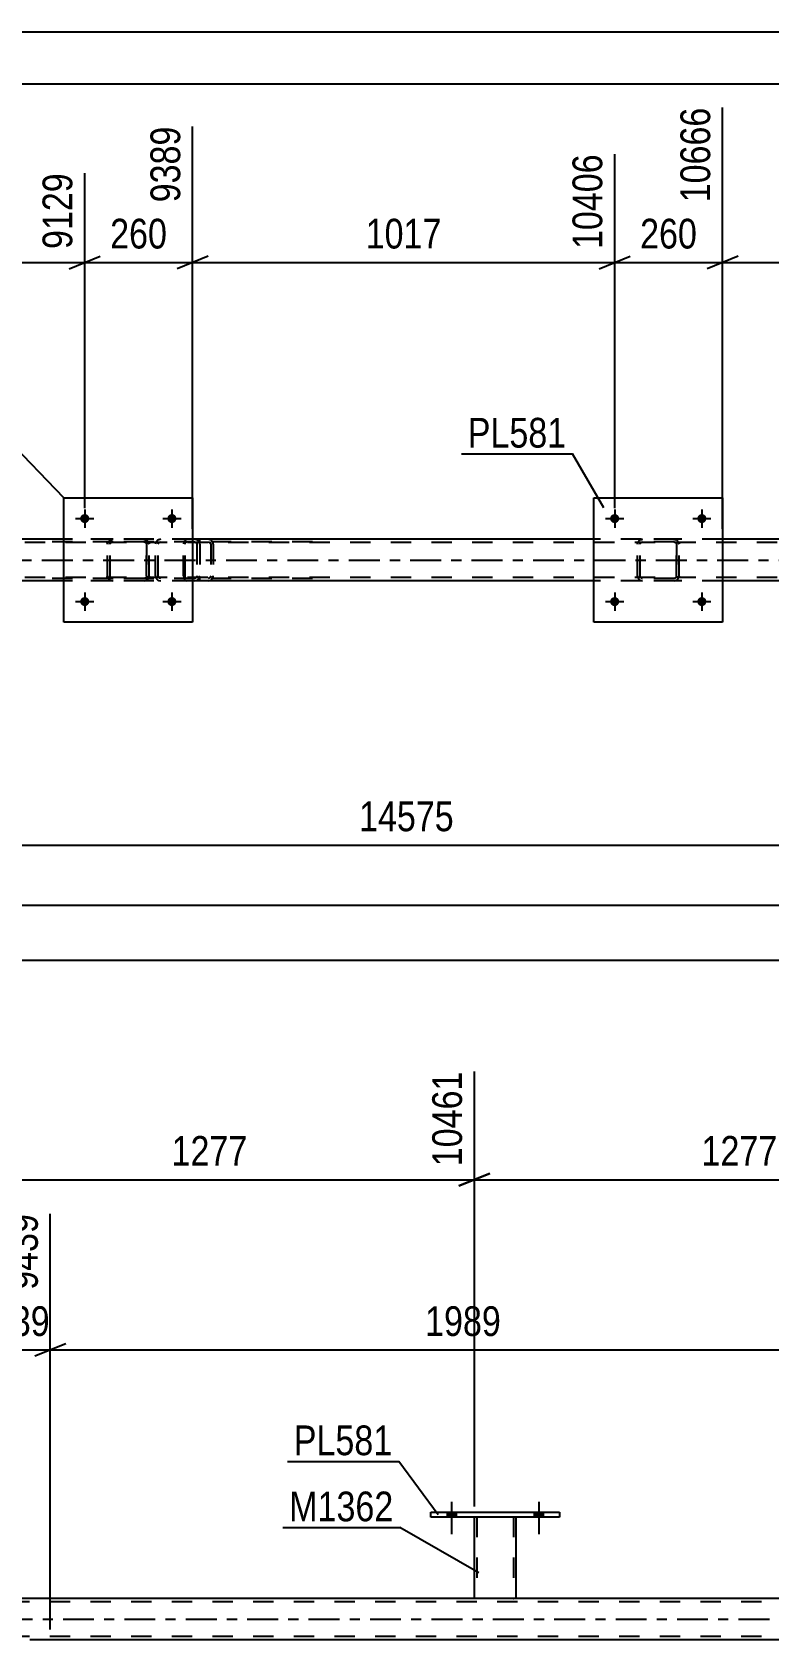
# Model space of a CAD drawing. Header units: millimetres. Extents: x 0 to 841, y 0 to 594.
# Drawn here: x 465.1 to 536.1, y 439.1 to 594 of the extents above; entities that cross this region are included whole.
import ezdxf

# ---------------------------------------------------------------- set-up
doc = ezdxf.new("R2010")
doc.units = ezdxf.units.MM
doc.linetypes.add('DXK_LINE_DOT2', pattern=[3.9198, 1.9599, -1.9599])
doc.linetypes.add('DXK_LINE_DOT3', pattern=[5.9187, 2.979, -0.9799, 0.9799, -0.9799])
doc.styles.add('Arial Narrow', font='ARIALN.TTF', dxfattribs={"height": 0.2})

# ---------------------------------------------------------------- blocks, each defined once
blk = doc.blocks.new('Unknown-247305129-1135')
at = {"color": 5, "linetype": 'Continuous'}
for p, q in [((841, 594), (0, 594)), ((836, 589), (5, 589))]:
    blk.add_line(p, q, dxfattribs=at)
blk = doc.blocks.new('Part-247305129-2567 - 2424')
at = {"color": 7, "linetype": 'DXK_LINE_DOT2'}
for p, q in [((744.61, 544.8), (104.95, 544.8)), ((480.53, 545.12), (468.13, 545.12)), ((531.61, 545.12), (519.21, 545.12)), ((744.61, 541.44), (104.95, 541.44)), ((480.53, 541.12), (468.13, 541.12)), ((531.61, 541.12), (519.21, 541.12))]:
    blk.add_line(p, q, dxfattribs=at)
at = {"color": 2, "linetype": 'Continuous'}
for p, q in [((468.13, 545.12), (429.45, 545.12)), ((519.21, 545.12), (480.53, 545.12)), ((570.29, 545.12), (531.61, 545.12)), ((468.13, 541.12), (429.45, 541.12)), ((519.21, 541.12), (480.53, 541.12)), ((570.29, 541.12), (531.61, 541.12))]:
    blk.add_line(p, q, dxfattribs=at)
at = {"color": 7, "linetype": 'DXK_LINE_DOT3'}
blk.add_line((104.95, 543.12), (744.61, 543.12), dxfattribs=at)
blk = doc.blocks.new('Part-247305129-2433 - 2424')
at = {"color": 7, "linetype": 'DXK_LINE_DOT2'}
for p, q in [((479.68, 544.82), (479.66, 544.64)), ((479.66, 541.6), (479.66, 544.64)), ((479.74, 544.98), (479.68, 544.82)), ((479.83, 545.08), (479.74, 544.98)), ((479.8, 544.64), (479.81, 544.73)), ((479.8, 541.6), (479.8, 544.64)), ((479.81, 544.73), (479.83, 544.81)), ((479.93, 545.12), (479.83, 545.08)), ((479.83, 544.81), (479.88, 544.86)), ((479.88, 544.86), (479.93, 544.88)), ((492.09, 545.12), (479.93, 545.12)), ((492.09, 544.88), (479.93, 544.88)), ((481.21, 544.88), (481.21, 545.12)), ((482.21, 545.08), (482.02, 545.12)), ((482.02, 544.88), (482.12, 544.86)), ((482.12, 544.86), (482.2, 544.81)), ((482.2, 544.81), (482.25, 544.73)), ((482.25, 544.73), (482.27, 544.64)), ((482.27, 544.64), (482.27, 541.6)), ((482.5, 544.77), (482.49, 544.82)), ((482.52, 544.64), (482.5, 544.77)), ((482.52, 544.64), (482.52, 541.6)), ((479.66, 541.6), (479.68, 541.41)), ((479.68, 541.41), (479.74, 541.26)), ((479.74, 541.26), (479.83, 541.15)), ((479.81, 541.51), (479.8, 541.6)), ((479.83, 541.43), (479.81, 541.51)), ((479.88, 541.38), (479.83, 541.43)), ((479.83, 541.15), (479.93, 541.12)), ((479.93, 541.36), (479.88, 541.38)), ((492.09, 541.36), (479.93, 541.36)), ((492.09, 541.12), (479.93, 541.12)), ((481.21, 541.12), (481.21, 541.36)), ((482.12, 541.38), (482.02, 541.36)), ((482.02, 541.12), (482.21, 541.15)), ((482.2, 541.43), (482.12, 541.38)), ((482.25, 541.51), (482.2, 541.43)), ((482.27, 541.6), (482.25, 541.51)), ((482.49, 541.41), (482.5, 541.46)), ((482.5, 541.46), (482.52, 541.57)), ((482.52, 541.57), (482.52, 541.6))]:
    blk.add_line(p, q, dxfattribs=at)
for centre, start, end in [((482.04, 544.62), 23.8494, 68.8059), ((482.04, 541.61), 291.1941, 336.1506)]:
    blk.add_arc(centre, 0.492, start, end, dxfattribs=at)
blk = doc.blocks.new('Part-247305129-2473 - 2424')
at = {"color": 7, "linetype": 'DXK_LINE_DOT2'}
for p, q in [((480.7, 545.12), (465.71, 545.12)), ((480.7, 544.88), (465.71, 544.88)), ((476.98, 544.77), (476.95, 544.64)), ((476.95, 541.6), (476.95, 544.64)), ((476.99, 544.82), (476.98, 544.77)), ((477.21, 544.64), (477.23, 544.73)), ((477.21, 541.6), (477.21, 544.64)), ((477.23, 544.73), (477.28, 544.81)), ((477.46, 545.12), (477.27, 545.08)), ((477.28, 544.81), (477.36, 544.86)), ((477.36, 544.86), (477.46, 544.88)), ((480.89, 545.08), (480.7, 545.12)), ((480.7, 544.88), (480.79, 544.86)), ((480.79, 544.86), (480.88, 544.81)), ((480.88, 544.81), (480.93, 544.73)), ((480.93, 544.73), (480.95, 544.64)), ((480.95, 544.64), (480.95, 541.6)), ((481.18, 544.77), (481.17, 544.82)), ((481.21, 544.64), (481.18, 544.77)), ((481.21, 544.64), (481.21, 541.6)), ((480.7, 541.36), (465.71, 541.36)), ((480.7, 541.12), (465.71, 541.12)), ((476.95, 541.6), (476.96, 541.57)), ((476.96, 541.57), (476.98, 541.46)), ((476.98, 541.46), (476.99, 541.41)), ((477.23, 541.51), (477.21, 541.6)), ((477.28, 541.43), (477.23, 541.51)), ((477.27, 541.15), (477.46, 541.12)), ((477.36, 541.38), (477.28, 541.43)), ((477.46, 541.36), (477.36, 541.38)), ((480.79, 541.38), (480.7, 541.36)), ((480.7, 541.12), (480.89, 541.15)), ((480.88, 541.43), (480.79, 541.38)), ((480.93, 541.51), (480.88, 541.43)), ((480.95, 541.6), (480.93, 541.51)), ((481.17, 541.41), (481.18, 541.46)), ((481.18, 541.46), (481.2, 541.57)), ((481.2, 541.57), (481.21, 541.6))]:
    blk.add_line(p, q, dxfattribs=at)
for centre, start, end in [((477.44, 544.62), 110.7583, 155.68), ((480.72, 544.62), 24.32, 69.2417), ((477.44, 541.62), 204.32, 249.2417), ((480.72, 541.62), 290.7583, 335.68)]:
    blk.add_arc(centre, 0.496, start, end, dxfattribs=at)
blk = doc.blocks.new('Part-247305129-20866 - 2424')
at = {"color": 7, "linetype": 'DXK_LINE_DOT2'}
for p, q in [((472.33, 544.64), (472.36, 544.82)), ((472.36, 544.82), (472.33, 544.64)), ((472.33, 541.6), (472.33, 544.64)), ((472.33, 541.6), (472.33, 544.64)), ((472.57, 544.64), (472.58, 544.73)), ((472.57, 541.6), (472.57, 544.64)), ((472.57, 541.6), (472.57, 544.64)), ((472.58, 544.73), (472.64, 544.81)), ((472.62, 545.08), (472.81, 545.12)), ((472.81, 545.12), (472.62, 545.08)), ((472.64, 544.81), (472.71, 544.86)), ((472.71, 544.86), (472.81, 544.88)), ((475.85, 545.12), (472.81, 545.12)), ((475.85, 544.88), (472.81, 544.88)), ((475.85, 545.12), (476.03, 545.08)), ((476.03, 545.08), (475.85, 545.12)), ((475.85, 544.88), (475.94, 544.86)), ((475.94, 544.86), (476.02, 544.81)), ((476.02, 544.81), (476.07, 544.73)), ((476.07, 544.73), (476.09, 544.64)), ((476.09, 541.6), (476.09, 544.64)), ((476.09, 544.64), (476.09, 541.6)), ((476.29, 544.82), (476.33, 544.64)), ((476.33, 544.64), (476.29, 544.82)), ((476.33, 541.6), (476.33, 544.64)), ((476.33, 541.6), (476.33, 544.64)), ((472.36, 541.41), (472.33, 541.6)), ((472.33, 541.6), (472.36, 541.41)), ((472.58, 541.51), (472.57, 541.6)), ((472.64, 541.43), (472.58, 541.51)), ((472.81, 541.12), (472.62, 541.15)), ((472.62, 541.15), (472.81, 541.12)), ((472.71, 541.38), (472.64, 541.43)), ((472.81, 541.36), (472.71, 541.38)), ((475.85, 541.36), (472.81, 541.36)), ((475.85, 541.12), (472.81, 541.12)), ((475.94, 541.38), (475.85, 541.36)), ((476.03, 541.15), (475.85, 541.12)), ((475.85, 541.12), (476.03, 541.15)), ((476.02, 541.43), (475.94, 541.38)), ((476.07, 541.51), (476.02, 541.43)), ((476.09, 541.6), (476.07, 541.51)), ((476.33, 541.6), (476.29, 541.41)), ((476.29, 541.41), (476.33, 541.6))]:
    blk.add_line(p, q, dxfattribs=at)
at = {"color": 7, "linetype": 'DXK_LINE_DOT3'}
blk.add_line((474.33, 543.12), (474.33, 543.12), dxfattribs=at)
at = {"color": 7, "linetype": 'DXK_LINE_DOT2'}
for centre, start, end in [((472.81, 544.64), 112.5, 157.5), ((472.81, 544.64), 112.5, 157.5), ((475.85, 544.64), 22.5, 67.5), ((475.85, 544.64), 22.5, 67.5), ((472.81, 541.6), 202.5, 247.5), ((472.81, 541.6), 202.5, 247.5), ((475.85, 541.6), 292.5, 337.5), ((475.85, 541.6), 292.5, 337.5)]:
    blk.add_arc(centre, 0.48, start, end, dxfattribs=at)
blk = doc.blocks.new('Part-247305129-20867 - 2424')
at = {"color": 2, "linetype": 'Continuous'}
for p, q in [((468.13, 537.12), (468.13, 549.12)), ((468.13, 549.12), (480.53, 549.12)), ((480.53, 549.12), (480.53, 537.12)), ((480.53, 537.12), (468.13, 537.12))]:
    blk.add_line(p, q, dxfattribs=at)
blk = doc.blocks.new('Part-247305129-20868 - 2424')
at = {"color": 7, "linetype": 'DXK_LINE_DOT2'}
for p, q in [((523.41, 544.64), (523.44, 544.82)), ((523.44, 544.82), (523.41, 544.64)), ((523.41, 541.6), (523.41, 544.64)), ((523.41, 541.6), (523.41, 544.64)), ((523.65, 544.64), (523.67, 544.73)), ((523.65, 541.6), (523.65, 544.64)), ((523.65, 541.6), (523.65, 544.64)), ((523.67, 544.73), (523.72, 544.81)), ((523.7, 545.08), (523.89, 545.12)), ((523.89, 545.12), (523.7, 545.08)), ((523.72, 544.81), (523.8, 544.86)), ((523.8, 544.86), (523.89, 544.88)), ((526.93, 545.12), (523.89, 545.12)), ((526.93, 544.88), (523.89, 544.88)), ((526.93, 545.12), (527.11, 545.08)), ((527.11, 545.08), (526.93, 545.12)), ((526.93, 544.88), (527.02, 544.86)), ((527.02, 544.86), (527.1, 544.81)), ((527.1, 544.81), (527.15, 544.73)), ((527.15, 544.73), (527.17, 544.64)), ((527.17, 541.6), (527.17, 544.64)), ((527.17, 544.64), (527.17, 541.6)), ((527.37, 544.82), (527.41, 544.64)), ((527.41, 544.64), (527.37, 544.82)), ((527.41, 541.6), (527.41, 544.64)), ((527.41, 541.6), (527.41, 544.64)), ((523.44, 541.41), (523.41, 541.6)), ((523.41, 541.6), (523.44, 541.41)), ((523.67, 541.51), (523.65, 541.6)), ((523.72, 541.43), (523.67, 541.51)), ((523.89, 541.12), (523.7, 541.15)), ((523.7, 541.15), (523.89, 541.12)), ((523.8, 541.38), (523.72, 541.43)), ((523.89, 541.36), (523.8, 541.38)), ((526.93, 541.36), (523.89, 541.36)), ((526.93, 541.12), (523.89, 541.12)), ((527.02, 541.38), (526.93, 541.36)), ((527.11, 541.15), (526.93, 541.12)), ((526.93, 541.12), (527.11, 541.15)), ((527.1, 541.43), (527.02, 541.38)), ((527.15, 541.51), (527.1, 541.43)), ((527.17, 541.6), (527.15, 541.51)), ((527.41, 541.6), (527.37, 541.41)), ((527.37, 541.41), (527.41, 541.6))]:
    blk.add_line(p, q, dxfattribs=at)
at = {"color": 7, "linetype": 'DXK_LINE_DOT3'}
blk.add_line((525.41, 543.12), (525.41, 543.12), dxfattribs=at)
at = {"color": 7, "linetype": 'DXK_LINE_DOT2'}
for centre, start, end in [((523.89, 544.64), 112.5, 157.5), ((523.89, 544.64), 112.5, 157.5), ((526.93, 544.64), 22.5, 67.5), ((526.93, 544.64), 22.5, 67.5), ((523.89, 541.6), 202.5, 247.5), ((523.89, 541.6), 202.5, 247.5), ((526.93, 541.6), 292.5, 337.5), ((526.93, 541.6), 292.5, 337.5)]:
    blk.add_arc(centre, 0.48, start, end, dxfattribs=at)
blk = doc.blocks.new('Part-247305129-20869 - 2424')
at = {"color": 2, "linetype": 'Continuous'}
for p, q in [((519.21, 537.12), (519.21, 549.12)), ((519.21, 549.12), (531.61, 549.12)), ((531.61, 549.12), (531.61, 537.12)), ((531.61, 537.12), (519.21, 537.12))]:
    blk.add_line(p, q, dxfattribs=at)
blk = doc.blocks.new('Bolt-247305129-20893 - 2424')
at = {"linetype": 'Continuous'}
for points in [[(470.57, 539.12, -1), (469.69, 539.12, -1)], [(478.97, 539.12, -1), (478.09, 539.12, -1)]]:
    blk.add_hatch(color=1, dxfattribs=at).paths.add_polyline_path(points)
at = {"color": 1, "linetype": 'Continuous'}
for p, q in [((470.13, 540), (470.13, 538.24)), ((478.53, 540), (478.53, 538.24)), ((469.25, 539.12), (471.01, 539.12)), ((477.65, 539.12), (479.41, 539.12))]:
    blk.add_line(p, q, dxfattribs=at)
blk = doc.blocks.new('Bolt-247305129-20894 - 2424')
at = {"linetype": 'Continuous'}
for points in [[(470.57, 547.12, -1), (469.69, 547.12, -1)], [(478.97, 547.12, -1), (478.09, 547.12, -1)]]:
    blk.add_hatch(color=1, dxfattribs=at).paths.add_polyline_path(points)
at = {"color": 1, "linetype": 'Continuous'}
for p, q in [((469.25, 547.12), (471.01, 547.12)), ((470.13, 548), (470.13, 546.24)), ((477.65, 547.12), (479.41, 547.12)), ((478.53, 548), (478.53, 546.24))]:
    blk.add_line(p, q, dxfattribs=at)
blk = doc.blocks.new('Bolt-247305129-20895 - 2424')
at = {"linetype": 'Continuous'}
for points in [[(521.65, 539.12, -1), (520.77, 539.12, -1)], [(530.05, 539.12, -1), (529.17, 539.12, -1)]]:
    blk.add_hatch(color=1, dxfattribs=at).paths.add_polyline_path(points)
at = {"color": 1, "linetype": 'Continuous'}
for p, q in [((521.21, 540), (521.21, 538.24)), ((529.61, 540), (529.61, 538.24)), ((520.33, 539.12), (522.09, 539.12)), ((528.73, 539.12), (530.49, 539.12))]:
    blk.add_line(p, q, dxfattribs=at)
blk = doc.blocks.new('Bolt-247305129-20896 - 2424')
at = {"linetype": 'Continuous'}
for points in [[(521.65, 547.12, -1), (520.77, 547.12, -1)], [(530.05, 547.12, -1), (529.17, 547.12, -1)]]:
    blk.add_hatch(color=1, dxfattribs=at).paths.add_polyline_path(points)
at = {"color": 1, "linetype": 'Continuous'}
for p, q in [((520.33, 547.12), (522.09, 547.12)), ((521.21, 548), (521.21, 546.24)), ((528.73, 547.12), (530.49, 547.12)), ((529.61, 548), (529.61, 546.24))]:
    blk.add_line(p, q, dxfattribs=at)
blk = doc.blocks.new('Part-247305129-3125 - 3072')
at = {"color": 7, "linetype": 'DXK_LINE_DOT2'}
for p, q in [((743.11, 442.73), (89.24, 442.73)), ((511.69, 443.05), (507.69, 443.05)), ((743.11, 439.37), (89.24, 439.37)), ((466.81, 439.05), (461.24, 439.05))]:
    blk.add_line(p, q, dxfattribs=at)
at = {"color": 2, "linetype": 'Continuous'}
for p, q in [((507.69, 443.05), (460.61, 443.05)), ((558.77, 443.05), (511.69, 443.05)), ((546.37, 439.05), (466.81, 439.05))]:
    blk.add_line(p, q, dxfattribs=at)
at = {"color": 7, "linetype": 'DXK_LINE_DOT3'}
blk.add_line((89.24, 441.05), (743.11, 441.05), dxfattribs=at)
blk = doc.blocks.new('Part-247305129-21265 - 3072')
at = {"color": 7, "linetype": 'DXK_LINE_DOT2'}
for p, q in [((507.69, 450.9), (511.69, 450.9)), ((507.69, 450.89), (507.69, 450.9)), ((507.69, 450.9), (507.69, 450.89)), ((507.93, 450.9), (507.93, 443.05)), ((511.45, 450.9), (511.45, 443.05)), ((511.69, 450.9), (511.69, 450.89)), ((511.69, 450.89), (511.69, 450.9)), ((511.44, 443.05), (511.45, 443.05))]:
    blk.add_line(p, q, dxfattribs=at)
at = {"color": 2, "linetype": 'Continuous'}
for p, q in [((507.69, 443.05), (507.69, 450.89)), ((511.69, 450.89), (511.69, 443.05)), ((511.66, 443.05), (507.69, 443.05)), ((511.69, 443.05), (511.66, 443.05))]:
    blk.add_line(p, q, dxfattribs=at)
blk = doc.blocks.new('Bolt-247305129-21292 - 3072')
at = {"linetype": 'Continuous'}
for points in [[(505.05, 450.89), (505.93, 450.89), (505.93, 451.37), (505.05, 451.37)], [(513.45, 450.89), (514.33, 450.89), (514.33, 451.37), (513.45, 451.37)]]:
    blk.add_hatch(color=1, dxfattribs=at).paths.add_polyline_path(points)
at = {"color": 1, "linetype": 'Continuous'}
for p, q in [((505.05, 451.37), (505.05, 450.89)), ((505.49, 452.37), (505.49, 449.25)), ((505.93, 451.37), (505.93, 450.89)), ((513.45, 451.37), (513.45, 450.89)), ((513.89, 452.37), (513.89, 449.25)), ((514.33, 451.37), (514.33, 450.89))]:
    blk.add_line(p, q, dxfattribs=at)
blk = doc.blocks.new('Bolt-247305129-21293 - 3072')
at = {"linetype": 'Continuous'}
for points in [[(505.05, 450.89), (505.93, 450.89), (505.93, 451.37), (505.05, 451.37)], [(513.45, 450.89), (514.33, 450.89), (514.33, 451.37), (513.45, 451.37)]]:
    blk.add_hatch(color=1, dxfattribs=at).paths.add_polyline_path(points)
at = {"color": 1, "linetype": 'Continuous'}
for p, q in [((505.05, 451.37), (505.05, 450.89)), ((505.49, 452.37), (505.49, 449.25)), ((505.93, 451.37), (505.93, 450.89)), ((513.45, 451.37), (513.45, 450.89)), ((513.89, 452.37), (513.89, 449.25)), ((514.33, 451.37), (514.33, 450.89))]:
    blk.add_line(p, q, dxfattribs=at)
blk = doc.blocks.new('Part-247305129-21266 - 3072')
at = {"color": 2, "linetype": 'Continuous'}
for p, q in [((503.49, 450.89), (503.49, 451.37)), ((503.49, 451.37), (515.89, 451.37)), ((515.89, 450.89), (503.49, 450.89)), ((515.89, 451.37), (515.89, 450.89))]:
    blk.add_line(p, q, dxfattribs=at)
blk = doc.blocks.new('StraightDimension-247305129-15022 - 2424')
at = {"color": 7, "linetype": 'Continuous'}
blk.add_line((220.54, 515.64), (781.73, 515.64), dxfattribs=at)
at = {"color": 0}
blk.add_wipeout([(506.31, 516.39), (506.31, 520.59), (495.97, 520.59), (495.97, 516.39)], dxfattribs=at)
at = {"color": 3, "style": 'Arial Narrow'}
blk.add_text('14575', height=2.863, dxfattribs=at).set_placement((496.57, 516.99))
blk = doc.blocks.new('StraightDimension-247305129-2763 - 2424')
at = {"color": 7, "linetype": 'Continuous'}
blk.add_line((104.95, 509.87), (781.73, 509.87), dxfattribs=at)
blk = doc.blocks.new('StraightDimension-247305129-2825 - 2424')
at = {"color": 7, "linetype": 'Continuous'}
blk.add_line((104.31, 504.55), (782.37, 504.55), dxfattribs=at)
blk = doc.blocks.new('StraightDimension-247305129-34213 - 2424')
at = {"color": 7, "linetype": 'Continuous'}
for p, q in [((531.61, 546.12), (531.61, 586.74)), ((572.29, 548.12), (572.29, 582.24)), ((533.11, 572.4), (530.11, 571.2)), ((531.61, 571.8), (572.29, 571.8)), ((570.79, 571.2), (573.79, 572.4))]:
    blk.add_line(p, q, dxfattribs=at)
at = {"color": 0, "linetype": 'Continuous'}
blk.add_wipeout([(571.69, 582.84), (567.49, 582.84), (567.49, 572.5), (571.69, 572.5)], dxfattribs=at)
at = {"color": 0}
blk.add_wipeout([(556.2, 572.55), (556.2, 576.75), (547.69, 576.75), (547.69, 572.55)], dxfattribs=at)
at = {"color": 3, "linetype": 'Continuous', "style": 'Arial Narrow'}
blk.add_text('11683', height=2.863, rotation=90.0002, dxfattribs=at).set_placement((571.09, 573.1))
at = {"color": 3, "style": 'Arial Narrow'}
blk.add_text('1017', height=2.863, dxfattribs=at).set_placement((548.29, 573.15))
blk = doc.blocks.new('StraightDimension-247305129-34214 - 2424')
at = {"color": 7, "linetype": 'Continuous'}
for p, q in [((531.61, 546.12), (531.61, 586.74)), ((521.21, 548.12), (521.21, 582.24)), ((519.71, 571.2), (522.71, 572.4)), ((521.21, 571.8), (531.61, 571.8)), ((533.11, 572.4), (530.11, 571.2))]:
    blk.add_line(p, q, dxfattribs=at)
at = {"color": 0}
blk.add_wipeout([(529.75, 572.55), (529.75, 576.75), (523.06, 576.75), (523.06, 572.55)], dxfattribs=at)
at = {"color": 3, "style": 'Arial Narrow'}
blk.add_text('260', height=2.863, dxfattribs=at).set_placement((523.66, 573.15))
at = {"color": 0, "linetype": 'Continuous'}
blk.add_wipeout([(531.01, 587.34), (526.81, 587.34), (526.81, 577), (531.01, 577)], dxfattribs=at)
at = {"color": 3, "linetype": 'Continuous', "style": 'Arial Narrow'}
blk.add_text('10666', height=2.863, rotation=90.0002, dxfattribs=at).set_placement((530.41, 577.6))
blk = doc.blocks.new('StraightDimension-247305129-34215 - 2424')
at = {"color": 7, "linetype": 'Continuous'}
for p, q in [((480.53, 546.12), (480.53, 584.92)), ((521.21, 548.12), (521.21, 582.24)), ((482.03, 572.4), (479.03, 571.2)), ((480.53, 571.8), (521.21, 571.8)), ((519.71, 571.2), (522.71, 572.4))]:
    blk.add_line(p, q, dxfattribs=at)
at = {"color": 0, "linetype": 'Continuous'}
blk.add_wipeout([(520.61, 582.84), (516.41, 582.84), (516.41, 572.5), (520.61, 572.5)], dxfattribs=at)
at = {"color": 0}
blk.add_wipeout([(505.12, 572.55), (505.12, 576.75), (496.61, 576.75), (496.61, 572.55)], dxfattribs=at)
at = {"color": 3, "linetype": 'Continuous', "style": 'Arial Narrow'}
blk.add_text('10406', height=2.863, rotation=90.0002, dxfattribs=at).set_placement((520.01, 573.1))
at = {"color": 3, "style": 'Arial Narrow'}
blk.add_text('1017', height=2.863, dxfattribs=at).set_placement((497.21, 573.15))
blk = doc.blocks.new('StraightDimension-247305129-34216 - 2424')
at = {"color": 7, "linetype": 'Continuous'}
for p, q in [((480.53, 546.12), (480.53, 584.92)), ((470.13, 548.12), (470.13, 580.42)), ((468.63, 571.2), (471.63, 572.4)), ((470.13, 571.8), (480.53, 571.8)), ((482.03, 572.4), (479.03, 571.2))]:
    blk.add_line(p, q, dxfattribs=at)
at = {"color": 0}
blk.add_wipeout([(478.67, 572.55), (478.67, 576.75), (471.98, 576.75), (471.98, 572.55)], dxfattribs=at)
at = {"color": 3, "style": 'Arial Narrow'}
blk.add_text('260', height=2.863, dxfattribs=at).set_placement((472.58, 573.15))
at = {"color": 0, "linetype": 'Continuous'}
blk.add_wipeout([(479.93, 585.52), (475.73, 585.52), (475.73, 577), (479.93, 577)], dxfattribs=at)
at = {"color": 3, "linetype": 'Continuous', "style": 'Arial Narrow'}
blk.add_text('9389', height=2.863, rotation=90.0002, dxfattribs=at).set_placement((479.33, 577.6))
blk = doc.blocks.new('StraightDimension-247305129-34217 - 2424')
at = {"color": 7, "linetype": 'Continuous'}
for p, q in [((429.45, 546.12), (429.45, 584.92)), ((470.13, 548.12), (470.13, 580.42)), ((430.95, 572.4), (427.95, 571.2)), ((429.45, 571.8), (470.13, 571.8)), ((468.63, 571.2), (471.63, 572.4))]:
    blk.add_line(p, q, dxfattribs=at)
at = {"color": 0, "linetype": 'Continuous'}
blk.add_wipeout([(469.53, 581.02), (465.33, 581.02), (465.33, 572.5), (469.53, 572.5)], dxfattribs=at)
at = {"color": 0}
blk.add_wipeout([(454.04, 572.55), (454.04, 576.75), (445.53, 576.75), (445.53, 572.55)], dxfattribs=at)
at = {"color": 3, "linetype": 'Continuous', "style": 'Arial Narrow'}
blk.add_text('9129', height=2.863, rotation=90.0002, dxfattribs=at).set_placement((468.93, 573.1))
at = {"color": 3, "style": 'Arial Narrow'}
blk.add_text('1017', height=2.863, dxfattribs=at).set_placement((446.13, 573.15))
blk = doc.blocks.new('StraightDimension-247305129-15086 - 3072')
at = {"color": 7, "linetype": 'Continuous'}
for p, q in [((466.81, 440.05), (466.81, 480.11)), ((461.24, 440.05), (461.24, 475.61)), ((459.74, 466.39), (462.74, 467.59)), ((461.24, 466.99), (466.81, 466.99)), ((468.31, 467.59), (465.31, 466.39))]:
    blk.add_line(p, q, dxfattribs=at)
at = {"color": 0}
blk.add_wipeout([(467.37, 467.74), (467.37, 471.94), (460.68, 471.94), (460.68, 467.74)], dxfattribs=at)
at = {"color": 3, "style": 'Arial Narrow'}
blk.add_text('139', height=2.863, dxfattribs=at).set_placement((461.28, 468.34))
at = {"color": 0, "linetype": 'Continuous'}
blk.add_wipeout([(466.21, 480.71), (462.01, 480.71), (462.01, 472.19), (466.21, 472.19)], dxfattribs=at)
at = {"color": 3, "linetype": 'Continuous', "style": 'Arial Narrow'}
blk.add_text('9439', height=2.863, rotation=90.0002, dxfattribs=at).set_placement((465.61, 472.79))
blk = doc.blocks.new('StraightDimension-247305129-35946 - 3072')
at = {"color": 7, "linetype": 'Continuous'}
for p, q in [((507.69, 451.9), (507.69, 493.84)), ((456.61, 451.89), (456.61, 492.01)), ((458.11, 484), (455.11, 482.8)), ((506.19, 482.8), (509.19, 484)), ((456.61, 483.4), (507.69, 483.4))]:
    blk.add_line(p, q, dxfattribs=at)
at = {"color": 0, "linetype": 'Continuous'}
blk.add_wipeout([(507.09, 494.44), (502.89, 494.44), (502.89, 484.1), (507.09, 484.1)], dxfattribs=at)
at = {"color": 0}
blk.add_wipeout([(486.41, 484.15), (486.41, 488.35), (477.9, 488.35), (477.9, 484.15)], dxfattribs=at)
at = {"color": 3, "linetype": 'Continuous', "style": 'Arial Narrow'}
blk.add_text('10461', height=2.863, rotation=90.0002, dxfattribs=at).set_placement((506.49, 484.7))
at = {"color": 3, "style": 'Arial Narrow'}
blk.add_text('1277', height=2.863, dxfattribs=at).set_placement((478.5, 484.75))
blk = doc.blocks.new('StraightDimension-247305129-15085 - 3072')
at = {"color": 7, "linetype": 'Continuous'}
for p, q in [((466.81, 440.05), (466.81, 480.11)), ((546.37, 440.05), (546.37, 477.43)), ((468.31, 467.59), (465.31, 466.39)), ((466.81, 466.99), (546.37, 466.99)), ((544.87, 466.39), (547.87, 467.59))]:
    blk.add_line(p, q, dxfattribs=at)
at = {"color": 0, "linetype": 'Continuous'}
blk.add_wipeout([(545.77, 478.03), (541.57, 478.03), (541.57, 467.69), (545.77, 467.69)], dxfattribs=at)
at = {"color": 0}
blk.add_wipeout([(510.85, 467.74), (510.85, 471.94), (502.34, 471.94), (502.34, 467.74)], dxfattribs=at)
at = {"color": 3, "linetype": 'Continuous', "style": 'Arial Narrow'}
blk.add_text('11428', height=2.863, rotation=90.0002, dxfattribs=at).set_placement((545.17, 468.29))
at = {"color": 3, "style": 'Arial Narrow'}
blk.add_text('1989', height=2.863, dxfattribs=at).set_placement((502.94, 468.34))
blk = doc.blocks.new('StraightDimension-247305129-35945 - 3072')
at = {"color": 7, "linetype": 'Continuous'}
for p, q in [((507.69, 451.9), (507.69, 493.84)), ((558.77, 451.89), (558.77, 493.84)), ((509.19, 484), (506.19, 482.8)), ((557.27, 482.8), (560.27, 484)), ((507.69, 483.4), (558.77, 483.4))]:
    blk.add_line(p, q, dxfattribs=at)
at = {"color": 0, "linetype": 'Continuous'}
blk.add_wipeout([(558.17, 494.44), (553.97, 494.44), (553.97, 484.1), (558.17, 484.1)], dxfattribs=at)
at = {"color": 0}
blk.add_wipeout([(537.49, 484.15), (537.49, 488.35), (528.98, 488.35), (528.98, 484.15)], dxfattribs=at)
at = {"color": 3, "linetype": 'Continuous', "style": 'Arial Narrow'}
blk.add_text('11738', height=2.863, rotation=90.0002, dxfattribs=at).set_placement((557.57, 484.7))
at = {"color": 3, "style": 'Arial Narrow'}
blk.add_text('1277', height=2.863, dxfattribs=at).set_placement((529.58, 484.75))
blk = doc.blocks.new('Mark-247305129-35060 - 2424')
at = {"color": 0}
blk.add_wipeout([(462.02, 555.45), (462.02, 558.45), (452.51, 558.45), (452.51, 555.45)], dxfattribs=at)
blk.add_wipeout([(462.02, 555.45), (462.02, 558.45), (452.51, 558.45), (452.51, 555.45)], dxfattribs=at)
at = {"color": 30, "linetype": 'Continuous'}
for p in [(451.91, 554.85), (468.13, 549.12)]:
    blk.add_line(p, (462.62, 554.85), dxfattribs=at)
at = {"color": 3, "style": 'Arial Narrow'}
blk.add_text('PL581', height=2.863, dxfattribs=at).set_placement((452.51, 555.45))
blk = doc.blocks.new('Mark-247305129-35063 - 2424')
at = {"color": 0}
blk.add_wipeout([(516.55, 553.96), (516.55, 556.96), (507.05, 556.96), (507.05, 553.96)], dxfattribs=at)
blk.add_wipeout([(516.55, 553.96), (516.55, 556.96), (507.05, 556.96), (507.05, 553.96)], dxfattribs=at)
at = {"color": 30, "linetype": 'Continuous'}
for p in [(506.45, 553.36), (520.15, 548.17)]:
    blk.add_line(p, (517.15, 553.36), dxfattribs=at)
at = {"color": 3, "style": 'Arial Narrow'}
blk.add_text('PL581', height=2.863, dxfattribs=at).set_placement((507.05, 553.96))
blk = doc.blocks.new('Mark-247305129-36162 - 3072')
at = {"color": 0}
blk.add_wipeout([(499.89, 450.48), (499.89, 453.48), (489.84, 453.48), (489.84, 450.48)], dxfattribs=at)
blk.add_wipeout([(499.89, 450.48), (499.89, 453.48), (489.84, 453.48), (489.84, 450.48)], dxfattribs=at)
at = {"color": 30, "linetype": 'Continuous'}
for p in [(489.24, 449.88), (508.1, 445.5)]:
    blk.add_line(p, (500.49, 449.88), dxfattribs=at)
at = {"color": 3, "style": 'Arial Narrow'}
blk.add_text('M1362', height=2.863, dxfattribs=at).set_placement((489.84, 450.48))
blk = doc.blocks.new('Mark-247305129-36165 - 3072')
at = {"color": 0}
blk.add_wipeout([(499.79, 456.85), (499.79, 459.85), (490.28, 459.85), (490.28, 456.85)], dxfattribs=at)
blk.add_wipeout([(499.79, 456.85), (499.79, 459.85), (490.28, 459.85), (490.28, 456.85)], dxfattribs=at)
at = {"color": 30, "linetype": 'Continuous'}
for p in [(489.68, 456.25), (504.18, 451.1)]:
    blk.add_line(p, (500.39, 456.25), dxfattribs=at)
at = {"color": 3, "style": 'Arial Narrow'}
blk.add_text('PL581', height=2.863, dxfattribs=at).set_placement((490.28, 456.85))

msp = doc.modelspace()

# ---------------------------------------------------------------- block references
for name in ['Unknown-247305129-1135', 'Part-247305129-20867 - 2424', 'Part-247305129-20869 - 2424', 'Part-247305129-2567 - 2424', 'Bolt-247305129-20894 - 2424', 'Bolt-247305129-20896 - 2424', 'Part-247305129-2473 - 2424', 'Part-247305129-20866 - 2424', 'Part-247305129-2433 - 2424', 'Part-247305129-20868 - 2424', 'Bolt-247305129-20893 - 2424', 'Bolt-247305129-20895 - 2424', 'Part-247305129-21266 - 3072', 'Bolt-247305129-21292 - 3072', 'Bolt-247305129-21293 - 3072', 'Part-247305129-21265 - 3072', 'Part-247305129-3125 - 3072']:
    msp.add_blockref(name, (0, 0))

# ---------------------------------------------------------------- next in the draw order: block references
for name in ['StraightDimension-247305129-34213 - 2424', 'StraightDimension-247305129-15022 - 2424', 'StraightDimension-247305129-15086 - 3072']:
    msp.add_blockref(name, (0, 0))

# ---------------------------------------------------------------- next in the draw order: block references
for name in ['StraightDimension-247305129-34214 - 2424', 'StraightDimension-247305129-2763 - 2424', 'StraightDimension-247305129-35946 - 3072']:
    msp.add_blockref(name, (0, 0))

# ---------------------------------------------------------------- next in the draw order: block references
for name in ['StraightDimension-247305129-34215 - 2424', 'StraightDimension-247305129-2825 - 2424', 'StraightDimension-247305129-15085 - 3072']:
    msp.add_blockref(name, (0, 0))

# ---------------------------------------------------------------- next in the draw order: block references
for name in ['StraightDimension-247305129-34216 - 2424', 'Mark-247305129-35063 - 2424', 'StraightDimension-247305129-35945 - 3072']:
    msp.add_blockref(name, (0, 0))

# ---------------------------------------------------------------- next in the draw order: block references
for name in ['StraightDimension-247305129-34217 - 2424', 'Mark-247305129-36162 - 3072']:
    msp.add_blockref(name, (0, 0))

# ---------------------------------------------------------------- next in the draw order: block references
for name in ['Mark-247305129-35060 - 2424', 'Mark-247305129-36165 - 3072']:
    msp.add_blockref(name, (0, 0))

doc.saveas('drawing.dxf')
